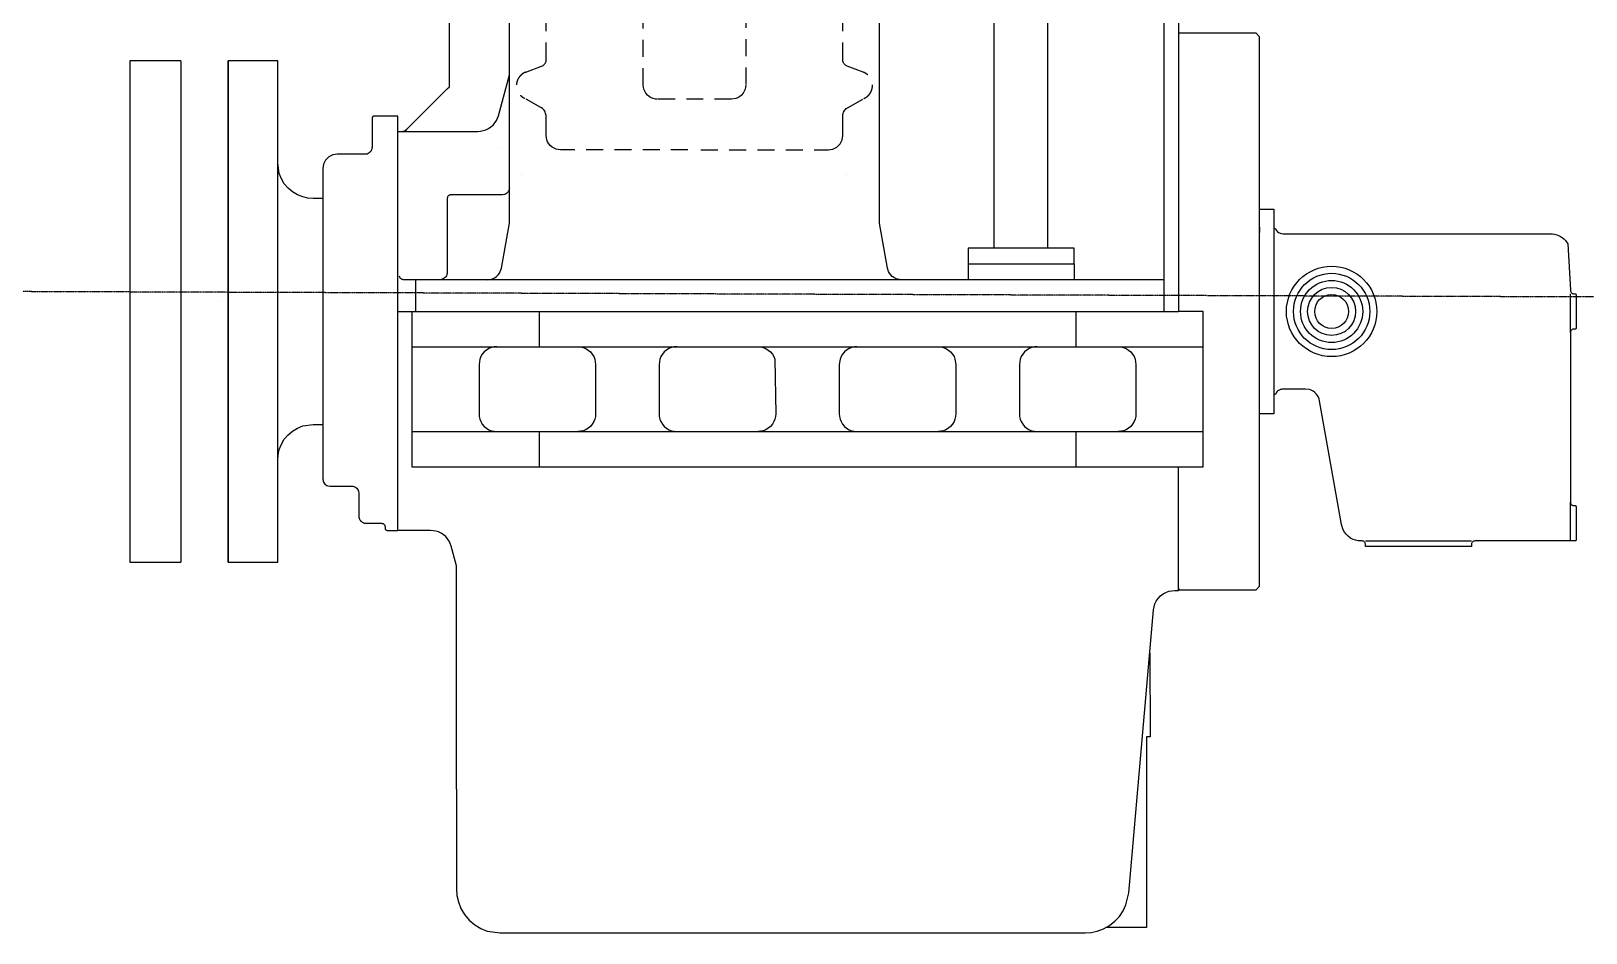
# Model space of a CAD drawing. Header units: millimetres. Extents: x -7277357 to 14022354, y -2768861 to 8298078.
# Drawn here: x -4490648 to -4270534, y 4063240 to 4190940 of the extents above; entities that cross this region are included whole.
import ezdxf

# ---------------------------------------------------------------- set-up
doc = ezdxf.new("R2010")
doc.units = ezdxf.units.MM
doc.header["$LTSCALE"] = 10
for name, pattern in [('0', [0]), ('1', [4, 2.4, -1.6]), ('2', [15.1, 9.5, -1.6, 2.4, -1.6]), ('5', [0]), ('CENTER2', [1.125, 0.75, -0.125, 0.125, -0.125])]:
    doc.linetypes.add(name, pattern=pattern)
for name, color, linetype in [('L0-1', 1, '0'), ('L1-1', 7, '1'), ('L2-1', 7, '2'), ('L5-1', 7, '5'), ('SL0-11', 1, '0')]:
    doc.layers.add(name, color=color, linetype=linetype)

# ---------------------------------------------------------------- blocks, each defined once
blk = doc.blocks.new('ENGINE')
at = {"color": 7}
for p, q in [((8878.9, 355), (8806.8, 355)), ((8806.8, 355), (8806.8, -355)), ((8806.8, -355), (8878.9, -355))]:
    blk.add_line(p, q, dxfattribs=at)
at = {"layer": 'L0-1', "color": 7}
for p, q in [((9206, -50), (10326, -50)), ((9206, -170), (10326, -170)), ((9186, -292.1), (9186, -259.1)), ((10556, -325), (10706, -325))]:
    blk.add_line(p, q, dxfattribs=at)
for points in [[(10291, -393), (10292, -394), (10401, -394), (10406, -389), (10406, 389), (10401, 394), (10292, 394), (10291, 393)], [(9186, 255), (9186, 276.5), (9152.5, 276.5), (9152.5, 276.5), (9152, 276.5), (9151.6, 276.4), (9151.1, 276.2), (9150.7, 275.9), (9150.3, 275.6), (9150, 275.2), (9149.8, 274.8), (9149.6, 274.4), (9149.5, 273.5), (9149.5, 232.5), (9149.5, 232.5), (9149.3, 231.1), (9149, 229.6), (9148.4, 228.1), (9147.6, 226.7), (9146.5, 225.4), (9145.3, 224.4), (9143.9, 223.5), (9142.4, 222.9), (9139.5, 222.5), (9100, 222.5), (9100, 222.5), (9097.1, 222.3), (9094.1, 221.6), (9091.1, 220.4), (9088.3, 218.8), (9085.8, 216.6), (9083.7, 214.1), (9082, 211.3), (9080.8, 208.4), (9080, 202.5), (9080, 193.8), (9080, 172.5), (9080, 0)], [(10846, -30), (10846, 25)], [(9080, 0), (9080, -172.5), (9080, -172.5), (9080, -193.8), (9080, -237.5), (9080, -237.5), (9080.1, -238.9), (9080.4, -240.4), (9081, -241.9), (9081.8, -243.3), (9082.9, -244.6), (9084.1, -245.6), (9085.5, -246.5), (9087, -247.1), (9090, -247.5), (9120.9, -247.5), (9120.9, -247.5), (9122.3, -247.6), (9123.8, -247.9), (9125.3, -248.5), (9126.7, -249.4), (9128, -250.4), (9129, -251.7), (9129.9, -253.1), (9130.5, -254.6), (9130.9, -257.5), (9130.9, -290), (9130.9, -290), (9130.9, -290.5), (9130.9, -291), (9131, -291.6), (9131.1, -292.1), (9131.2, -292.6), (9131.4, -293.1), (9131.6, -293.6), (9131.8, -294.1), (9132.3, -295.1), (9132.3, -295.1), (9132.4, -295.3), (9132.5, -295.5), (9132.7, -295.7), (9132.8, -295.9), (9133, -296.1), (9133.1, -296.3), (9133.3, -296.5), (9133.5, -296.7), (9133.8, -297.1), (9133.8, -297.1), (9134.4, -297.6), (9135, -298.1), (9135.6, -298.5), (9136.3, -298.9), (9137, -299.2), (9137.8, -299.5), (9138.6, -299.7), (9139.3, -299.9), (9140.9, -300), (9163, -300), (9163, -300), (9163.7, -300.1), (9164.4, -300.2), (9165.2, -300.5), (9165.9, -300.9), (9166.5, -301.5), (9167, -302.1), (9167.4, -302.8), (9167.7, -303.5), (9168, -305), (9168, -307), (9168, -307), (9168, -307.4), (9168.1, -307.9), (9168.3, -308.3), (9168.5, -308.7), (9168.8, -309.1), (9169.2, -309.4), (9169.6, -309.7), (9170.1, -309.9), (9171, -310), (9186, -310)], [(9269, -676.5), (9269, -626.5), (9269, -360), (9261.5, -332.2), (9261.5, -332.2), (9260.3, -328.7), (9258.7, -325.2), (9256.5, -321.9), (9253.8, -318.9), (9250.8, -316.2), (9247.4, -313.9), (9243.8, -312.2), (9240, -311), (9232.5, -310), (9186, -310), (9186, 0)], [(9206, 0), (9206, -220), (10326, -220), (10326, 0), (10291, 0)], [(9386, 0), (9386, -50)], [(10146, 0), (10146, -50)], [(9326, -50), (9326, -50), (9326, -50), (9322.3, -50.3), (9318.6, -51.1), (9314.9, -52.6), (9311.4, -54.7), (9308.3, -57.3), (9305.6, -60.5), (9303.5, -64), (9302.1, -67.7), (9301, -75), (9301, -145), (9301, -145), (9301.2, -148.6), (9302.1, -152.3), (9303.5, -156), (9305.6, -159.5), (9308.3, -162.7), (9311.4, -165.3), (9314.9, -167.4), (9318.6, -168.9), (9326, -170), (9326, -170)], [(9441, -50), (9441, -50), (9441, -50), (9444.6, -50.3), (9448.3, -51.1), (9452, -52.6), (9455.5, -54.7), (9458.6, -57.3), (9461.3, -60.5), (9463.4, -64), (9464.8, -67.7), (9466, -75), (9466, -145), (9466, -145), (9465.7, -148.6), (9464.8, -152.3), (9463.4, -156), (9461.3, -159.5), (9458.6, -162.7), (9455.5, -165.3), (9452, -167.4), (9448.3, -168.9), (9441, -170), (9441, -170)], [(9581, -50), (9581, -50), (9581, -50), (9577.3, -50.3), (9573.6, -51.1), (9569.9, -52.6), (9566.4, -54.7), (9563.3, -57.3), (9560.6, -60.5), (9558.5, -64), (9557.1, -67.7), (9556, -75), (9556, -145), (9556, -145), (9556.2, -148.6), (9557.1, -152.3), (9558.5, -156), (9560.6, -159.5), (9563.3, -162.7), (9566.4, -165.3), (9569.9, -167.4), (9573.6, -168.9), (9581, -170), (9581, -170)], [(9696, -50), (9696, -50), (9696, -50), (9699.6, -50.3), (9703.3, -51.1), (9707, -52.6), (9710.5, -54.7), (9713.6, -57.3), (9716.3, -60.5), (9718.4, -64), (9719.8, -67.7), (9721, -145), (9721, -145), (9720.7, -148.6), (9719.8, -152.3), (9718.4, -156), (9716.3, -159.5), (9713.6, -162.7), (9710.5, -165.3), (9707, -167.4), (9703.3, -168.9), (9696, -170), (9696, -170)], [(9836, -50), (9836, -50), (9836, -50), (9832.3, -50.3), (9828.6, -51.1), (9824.9, -52.6), (9821.4, -54.7), (9818.3, -57.3), (9815.6, -60.5), (9813.5, -64), (9812.1, -67.7), (9811, -75), (9811, -145), (9811, -145), (9811.2, -148.6), (9812.1, -152.3), (9813.5, -156), (9815.6, -159.5), (9818.3, -162.7), (9821.4, -165.3), (9824.9, -167.4), (9828.6, -168.9), (9836, -170), (9836, -170)], [(9951, -50), (9951, -50), (9951, -50), (9954.6, -50.3), (9958.3, -51.1), (9962, -52.6), (9965.5, -54.7), (9968.6, -57.3), (9971.3, -60.5), (9973.4, -64), (9974.8, -67.7), (9976, -75), (9976, -145), (9976, -145), (9975.7, -148.6), (9974.8, -152.3), (9973.4, -156), (9971.3, -159.5), (9968.6, -162.7), (9965.5, -165.3), (9962, -167.4), (9958.3, -168.9), (9951, -170), (9951, -170)], [(10091, -50), (10091, -50), (10091, -50), (10087.3, -50.3), (10083.6, -51.1), (10079.9, -52.6), (10076.4, -54.7), (10073.3, -57.3), (10070.6, -60.5), (10068.5, -64), (10067.1, -67.7), (10066, -75), (10066, -145), (10066, -145), (10066.2, -148.6), (10067.1, -152.3), (10068.5, -156), (10070.6, -159.5), (10073.3, -162.7), (10076.4, -165.3), (10079.9, -167.4), (10083.6, -168.9), (10091, -170), (10091, -170)], [(10206, -50), (10206, -50), (10206, -50), (10209.6, -50.3), (10213.3, -51.1), (10217, -52.6), (10220.5, -54.7), (10223.6, -57.3), (10226.3, -60.5), (10228.4, -64), (10229.8, -67.7), (10231, -75), (10231, -145), (10231, -145), (10230.7, -148.6), (10229.8, -152.3), (10228.4, -156), (10226.3, -159.5), (10223.6, -162.7), (10220.5, -165.3), (10217, -167.4), (10213.3, -168.9), (10206, -170), (10206, -170)], [(9386, -170), (9386, -220)], [(10146, -170), (10146, -220)], [(9269, -676.5), (9269, -818), (9269, -818), (9269.6, -827), (9271.7, -836.2), (9275.3, -845.4), (9280.5, -854), (9287.1, -861.8), (9294.9, -868.5), (9303.6, -873.6), (9312.7, -877.3), (9331, -880), (10158.9, -880), (10158.9, -880), (10167.5, -879.4), (10176.3, -877.5), (10185, -874.2), (10193.3, -869.6), (10200.9, -863.6), (10207.5, -856.6), (10212.8, -848.7), (10216.8, -840.3), (10220.7, -823.2), (10256, -422.4), (10256, -422.4), (10256.6, -418.3), (10257.9, -414.1), (10259.8, -410.1), (10262.4, -406.3), (10265.6, -402.9), (10269.3, -400), (10273.3, -397.8), (10277.5, -396.2), (10285.9, -395), (10291, -395), (10291, -220)], [(10846, -325), (10846, -270)], [(10250.6, -483.5), (10251, -602.5), (10246, -602.5), (10246, -872.5), (10188.5, -872.5)]]:
    blk.add_lwpolyline(points, dxfattribs=at)
for radius in [64, 54, 44, 34, 24]:
    blk.add_circle((10508, 0), radius, dxfattribs=at)
at = {"layer": 'L1-1', "color": 7}
for points in [[(9367.3, 338.9), (9389.6, 347.3), (9389.6, 347.3), (9390.7, 347.8), (9391.7, 348.4), (9392.7, 349.2), (9393.5, 350), (9394.3, 351), (9394.9, 352.1), (9395.4, 353.2), (9395.8, 354.4), (9396.1, 356.7), (9396.1, 597.1)], [(9844.6, 338.9), (9822.3, 347.3), (9822.3, 347.3), (9821.2, 347.8), (9820.2, 348.4), (9819.3, 349.2), (9818.4, 350), (9817.6, 351), (9817, 352.1), (9816.5, 353.2), (9816.1, 354.4), (9815.8, 356.7), (9815.8, 597.1)], [(9678.5, 425.5), (9678.5, 320.5), (9678.5, 320.5), (9678.2, 317.6), (9677.6, 314.6), (9676.4, 311.7), (9674.7, 308.9), (9672.6, 306.4), (9670.1, 304.2), (9667.3, 302.6), (9664.3, 301.4), (9658.5, 300.5), (9553.5, 300.5), (9553.5, 300.5), (9550.6, 300.7), (9547.6, 301.4), (9544.6, 302.6), (9541.8, 304.2), (9539.3, 306.4), (9537.2, 308.9), (9535.5, 311.7), (9534.3, 314.6), (9533.5, 320.5), (9533.5, 425.5)]]:
    blk.add_lwpolyline(points, dxfattribs=at)
for points in [[(9596.7, 229), (9416.1, 229), (9416.1, 229), (9413.2, 229.2), (9410.2, 229.9), (9407.2, 231.1), (9404.4, 232.7), (9401.9, 234.9), (9399.8, 237.4), (9398.1, 240.2), (9396.9, 243.1), (9396.1, 249), (9396.1, 254.2), (9396.1, 259), (9396.1, 275.9), (9396.1, 275.9), (9396, 277.4), (9395.7, 279), (9395.3, 280.5), (9394.8, 282), (9394, 283.5), (9393.1, 284.8), (9392.1, 286.1), (9391, 287.2), (9388.4, 289), (9366, 301.6, -0.682088), (9367.3, 338.9)], [(9615.2, 229), (9795.8, 229), (9795.8, 229), (9798.7, 229.2), (9801.7, 229.9), (9804.7, 231.1), (9807.5, 232.7), (9810, 234.9), (9812.1, 237.4), (9813.8, 240.2), (9815, 243.1), (9815.8, 249), (9815.8, 254.2), (9815.8, 259), (9815.8, 275.9), (9815.8, 275.9), (9815.9, 277.4), (9816.2, 279), (9816.6, 280.5), (9817.1, 282), (9817.9, 283.5), (9818.8, 284.8), (9819.8, 286.1), (9820.9, 287.2), (9823.5, 289), (9845.9, 301.6, 0.682088), (9844.6, 338.9)]]:
    blk.add_lwpolyline(points, format="xyb", dxfattribs=at)
at = {"layer": 'L2-1', "color": 7}
blk.add_line((8936.5, 14.8), (8936.5, 14.8), dxfattribs=at)
blk.add_line((8936.5, 14.8), (8936.5, 14.8), dxfattribs=at)
at = {"layer": 'L5-1', "color": 7}
for p, q in [((8878.9, 355), (8878.9, -355)), ((9329.2, 231.1), (9329.2, 231.1)), ((9360.8, 194.3), (9360.8, 194.3)), ((9821.1, 194.3), (9821.1, 194.3))]:
    blk.add_line(p, q, dxfattribs=at)
for points in [[(10030.3, 89.6), (10030.3, 1186.5), (10030.3, 1390, -0.777153), (10317.6, 1463.2), (10410.1, 1293.5), (10427.5, 1261.6)], [(10106.3, 89.6), (10106.3, 1186.5), (10106.3, 1390, -0.777153), (10250.9, 1426.8), (10381.9, 1186.4, 1), (10448.6, 1222.8), (10427.5, 1261.6)]]:
    blk.add_lwpolyline(points, format="xyb", dxfattribs=at)
for points in [[(8946, -355), (8946, 0), (8946, 355)], [(8946, -355), (8946, 0), (8946, 355)], [(10068.3, 67.6), (10143.3, 67.6), (10143.3, 89.6), (9993.3, 89.6), (9993.3, 67.6), (10068.3, 67.6)], [(9993.3, 67.6), (9993.3, 45)], [(10143.3, 67.6), (10143.3, 45)]]:
    blk.add_lwpolyline(points, dxfattribs=at)
at = {"layer": 'SL0-11', "color": 7}
for p, q in [((10406, 119.5), (10406, 112)), ((10291, -352.5), (10291, -332.5)), ((9269, -674), (9269, -646))]:
    blk.add_line(p, q, dxfattribs=at)
for points in [[(10106.3, 750), (10291, 750), (10291, 0)], [(9313.1, 45), (9315.7, 45.2), (9318.4, 45.7), (9321, 46.7), (9323.6, 48), (9325.9, 49.7), (9328, 51.7), (9329.8, 54), (9331.1, 56.5), (9332.8, 61.5), (9344, 125), (9344, 695), (9344, 695), (9343.7, 697.9), (9343.1, 700.9), (9341.9, 703.8), (9340.2, 706.6), (9338.1, 709.2), (9335.6, 711.3), (9332.8, 713), (9329.8, 714.1), (9324, 715)], [(9898.8, 45), (9896.2, 45.2), (9893.5, 45.7), (9890.9, 46.7), (9888.3, 48), (9886, 49.7), (9883.9, 51.7), (9882.2, 54), (9880.8, 56.5), (9879.1, 61.5), (9868, 125), (9868, 695), (9868, 695), (9868.2, 697.9), (9868.8, 700.9), (9870, 703.8), (9871.7, 706.6), (9873.8, 709.2), (9876.3, 711.3), (9879.1, 713), (9882.1, 714.1), (9888, 715)], [(10271, 0), (10271, 715)], [(9191.8, 255), (9192.6, 255), (9193.4, 255.1), (9194.1, 255.3), (9194.9, 255.5), (9195.6, 255.8), (9196.4, 256.1), (9197.1, 256.5), (9197.7, 256.9), (9198.9, 257.9), (9252.3, 311.4), (9256, 315.1), (9259, 318), (9259, 529.6)], [(9344, 390.5), (9344, 490), (9332.8, 531.5), (9332.8, 531.5), (9331.9, 534.4), (9330.5, 537.3), (9328.6, 540.1), (9326.5, 542.6), (9323.9, 544.8), (9321.1, 546.7), (9318.1, 548.2), (9314.9, 549.2), (9308.7, 550), (9268.4, 550)], [(9080, 160), (9066, 160), (9066, 160), (9058.7, 160.5), (9051.3, 162.2), (9043.9, 165.1), (9036.9, 169.3), (9030.6, 174.6), (9025.3, 180.9), (9021.1, 187.9), (9018.2, 195.3), (9016, 210), (9016, 220), (9016, 355), (8946, 355), (8946, -355), (9016, -355), (9016, -210), (9016, -210), (9016.5, -202.8), (9018.2, -195.3), (9021.1, -187.9), (9025.3, -180.9), (9030.6, -174.6), (9036.9, -169.3), (9043.9, -165.1), (9051.3, -162.2), (9066, -160), (9080, -160)], [(9186, 0), (9186, 255), (9299.5, 255), (9299.5, 255), (9303.2, 255.2), (9307, 256), (9310.8, 257.2), (9314.4, 258.9), (9317.8, 261.2), (9320.8, 263.9), (9323.4, 266.9), (9325.6, 270.2), (9328.5, 277.2), (9344, 335), (9344, 355.5)], [(9016, -220), (9016, 153.5), (9016, 172.7), (9016, 220)], [(9344, 175), (9343.8, 173.6), (9343.5, 172.1), (9342.9, 170.6), (9342.1, 169.2), (9341, 167.9), (9339.8, 166.9), (9338.4, 166), (9336.9, 165.5), (9334, 165), (9261, 165), (9261, 165), (9260.2, 165), (9259.5, 164.8), (9258.7, 164.5), (9258, 164.1), (9257.4, 163.6), (9256.9, 162.9), (9256.5, 162.2), (9256.2, 161.5), (9256, 160), (9256, 55), (9256, 55), (9255.8, 53.6), (9255.5, 52.1), (9254.9, 50.6), (9254.1, 49.2), (9253, 47.9), (9251.8, 46.9), (9250.4, 46), (9248.9, 45.5), (9246, 45)], [(10406, 145), (10426, 145), (10426, -145), (10406, -145)], [(10426, 117.5), (10428.3, 117.5), (10428.3, 117.5), (10428.9, 116.3), (10429.7, 115.1), (10430.5, 114), (10431.6, 112.9), (10432.7, 112), (10434, 111.3), (10435.3, 110.7), (10436.7, 110.3), (10439.5, 110), (10818, 110), (10818, 110), (10820.8, 109.9), (10823.7, 109.4), (10826.6, 108.6), (10829.4, 107.6), (10832.1, 106.2), (10834.6, 104.5), (10836.9, 102.6), (10839, 100.5), (10842.4, 95.7), (10846, 30), (10846, 30), (10846, 29.3), (10846.2, 28.5), (10846.5, 27.8), (10846.9, 27.1), (10847.4, 26.5), (10848, 25.9), (10848.7, 25.5), (10849.5, 25.2), (10851, 25), (10853, 25), (10853, 25), (10853.1, 25), (10853.2, 25), (10853.4, 24.9), (10853.5, 24.8), (10853.7, 24.7), (10853.8, 24.6), (10853.9, 24.4), (10853.9, 24.3), (10854, 24), (10854, -24), (10854, -24), (10853.9, -24.1), (10853.9, -24.3), (10853.9, -24.4), (10853.8, -24.6), (10853.7, -24.7), (10853.5, -24.8), (10853.4, -24.9), (10853.2, -25), (10853, -25), (10851, -25), (10851, -25), (10850.2, -25.1), (10849.5, -25.2), (10848.7, -25.5), (10848, -25.9), (10847.4, -26.5), (10846.9, -27.1), (10846.5, -27.8), (10846.2, -28.5), (10846, -30), (10846, -270), (10846, -270), (10846, -270.7), (10846.2, -271.5), (10846.5, -272.2), (10846.9, -272.9), (10847.4, -273.5), (10848, -274.1), (10848.7, -274.5), (10849.5, -274.8), (10851, -275), (10853, -275), (10853, -275), (10853.1, -275), (10853.2, -275), (10853.4, -275.1), (10853.5, -275.2), (10853.7, -275.3), (10853.8, -275.4), (10853.9, -275.6), (10853.9, -275.7), (10854, -276), (10854, -324), (10854, -324), (10853.9, -324.1), (10853.9, -324.3), (10853.9, -324.4), (10853.8, -324.6), (10853.7, -324.7), (10853.5, -324.8), (10853.4, -324.9), (10853.2, -325), (10853, -325), (10711, -325), (10711, -325), (10710.2, -325.1), (10709.5, -325.2), (10708.7, -325.5), (10708, -325.9), (10707.4, -326.5), (10706.9, -327.1), (10706.5, -327.8), (10706.2, -328.5), (10706, -330), (10706, -333), (10556, -333), (10556, -330), (10556, -330), (10555.9, -329.3), (10555.7, -328.5), (10555.4, -327.8), (10555, -327.1), (10554.5, -326.5), (10553.9, -325.9), (10553.2, -325.5), (10552.4, -325.2), (10551, -325), (10549.4, -325), (10549.4, -325), (10545.8, -324.8), (10542, -324), (10538.3, -322.7), (10534.7, -320.8), (10531.5, -318.4), (10528.5, -315.6), (10526.1, -312.4), (10524.1, -309), (10521.9, -301.9), (10490.9, -126.4), (10490.9, -126.4), (10490.3, -123.9), (10489.3, -121.3), (10487.9, -118.9), (10486.2, -116.6), (10484.1, -114.6), (10481.7, -112.9), (10479.2, -111.5), (10476.5, -110.6), (10471.2, -109.9), (10439.5, -110), (10439.5, -110), (10438.1, -110.1), (10436.7, -110.3), (10435.3, -110.7), (10434, -111.3), (10432.7, -112), (10431.6, -112.9), (10430.5, -114), (10429.7, -115.1), (10428.3, -117.5), (10426, -117.5)], [(9211, 45), (9193.6, 45), (9193.6, 45), (9192.9, 45.1), (9192.1, 45.2), (9191.4, 45.5), (9190.7, 46), (9190, 46.5), (9189.5, 47.1), (9189.1, 47.8), (9188.8, 48.6), (9188.6, 50)], [(10271, 45), (9211, 45), (9211, 0)], [(9186, 0), (10291, 0)]]:
    blk.add_lwpolyline(points, dxfattribs=at)

msp = doc.modelspace()

# ---------------------------------------------------------------- linework, layer by layer
at = {"color": 9, "linetype": 'CENTER2', "flags": 128}
msp.add_lwpolyline([(-3667602.96827, 4151239.93205), (-5537705.97495, 4157606.10008)], dxfattribs=at)

# ---------------------------------------------------------------- block references
at = {"color": 1, "xscale": 100, "yscale": 100, "zscale": 100}
msp.add_blockref('ENGINE', (-5357331.50914, 4151239.93205), dxfattribs=at)

doc.saveas('drawing.dxf')
